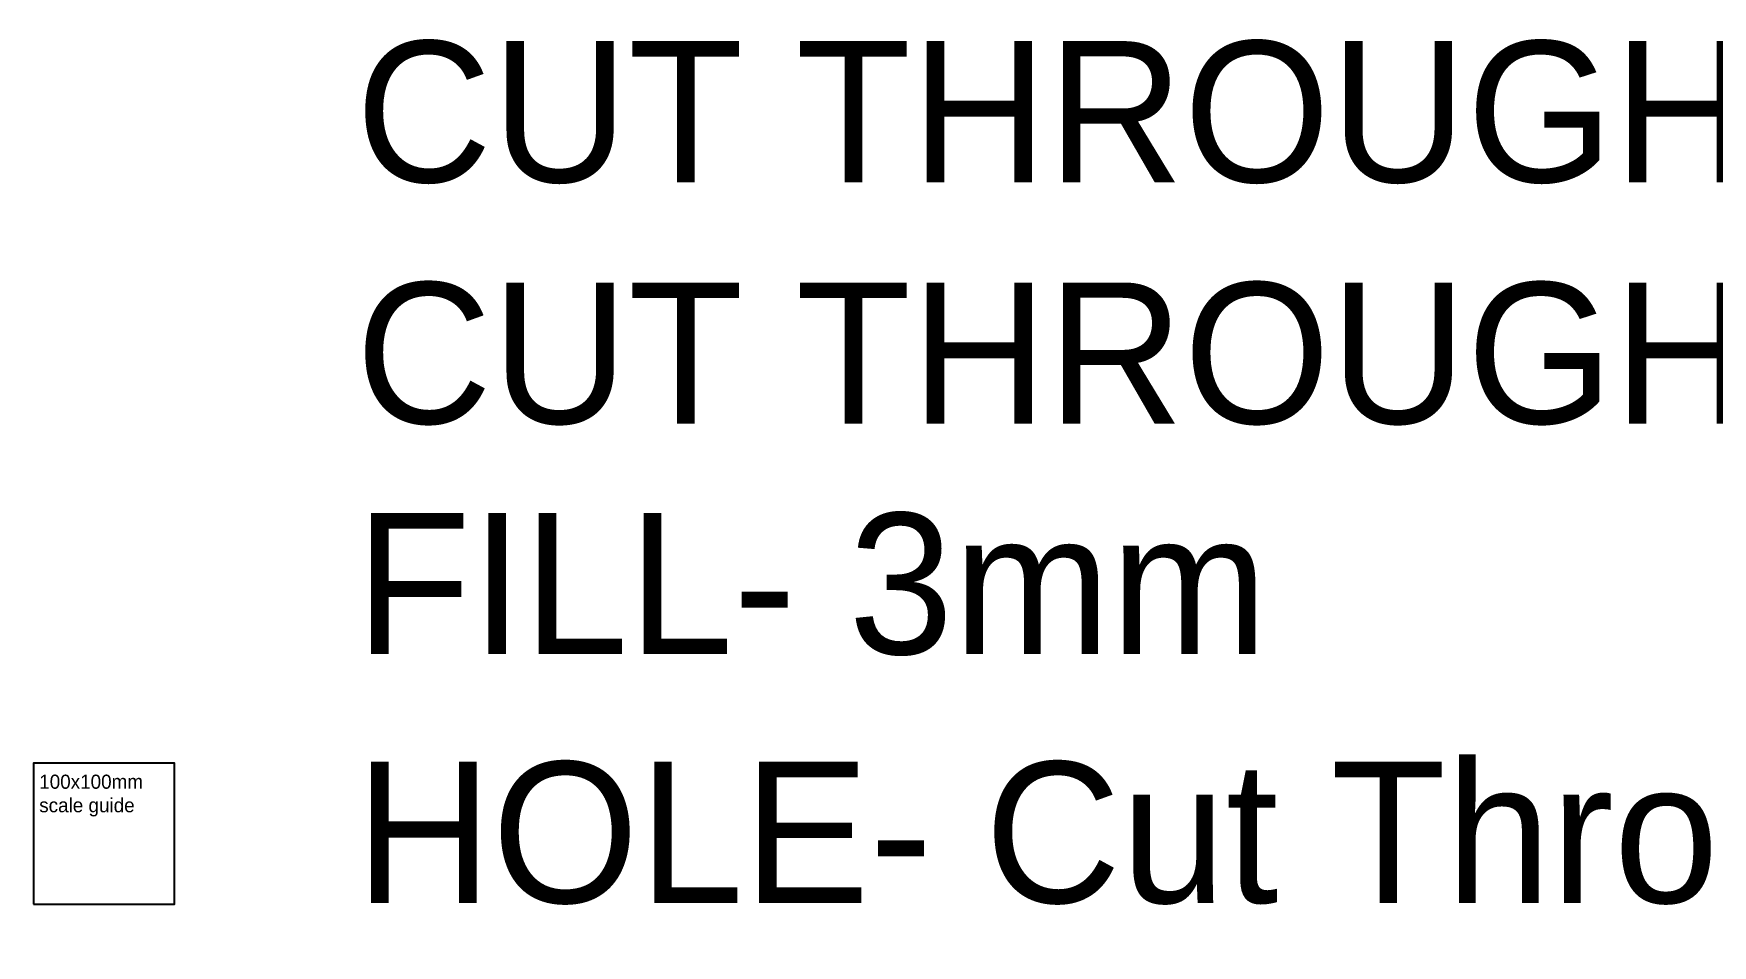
# Model space of a CAD drawing. Header units: millimetres. Extents: x 66 to 8082, y 89 to 5825.
# Drawn here: x 182 to 1372, y 89 to 735 of the extents above; entities that cross this region are included whole.
import ezdxf

# ---------------------------------------------------------------- set-up
doc = ezdxf.new("R2010")
doc.units = ezdxf.units.MM
for name, color, linetype in [('CUT THROUGH- Inside Line', 5, 'Continuous'), ('CUT THROUGH- Outside Line', 3, 'Continuous'), ('FILL- 3mm', 1, 'Continuous'), ('HOLE- Cut Through', 7, 'Continuous')]:
    doc.layers.add(name, color=color, linetype=linetype)

msp = doc.modelspace()

# ---------------------------------------------------------------- linework, layer by layer
msp.add_lwpolyline([(181.8, 118.1), (281.8, 118.1), (281.8, 218.1), (181.8, 218.1)], close=True)

# ---------------------------------------------------------------- texts
at = {"insert": (185.8, 210), "char_height": 10, "attachment_point": 1}
msp.add_mtext_dynamic_manual_height_columns('100x100mm scale guide', width=95.833, gutter_width=17.5, heights=[80.1], dxfattribs=at)
at = {"layer": 'CUT THROUGH- Inside Line', "insert": (410.1, 729.9), "char_height": 100, "attachment_point": 1}
msp.add_mtext_dynamic_manual_height_columns('CUT THROUGH- Inside Line', width=2861.727, gutter_width=17.5, heights=[0], dxfattribs=at)
at = {"layer": 'CUT THROUGH- Outside Line', "insert": (410.1, 558.8), "char_height": 100, "attachment_point": 1}
msp.add_mtext_dynamic_manual_height_columns('CUT THROUGH- Outside Line', width=2861.727, gutter_width=17.5, heights=[0], dxfattribs=at)
at = {"layer": 'FILL- 3mm', "insert": (410.1, 395.4), "char_height": 100, "attachment_point": 1}
msp.add_mtext_dynamic_manual_height_columns('FILL- 3mm', width=2861.727, gutter_width=17.5, heights=[0], dxfattribs=at)
at = {"layer": 'HOLE- Cut Through', "insert": (410.1, 219.1), "char_height": 100, "attachment_point": 1}
msp.add_mtext_dynamic_manual_height_columns('HOLE- Cut Through', width=2861.727, gutter_width=17.5, heights=[0], dxfattribs=at)

doc.saveas('drawing.dxf')
